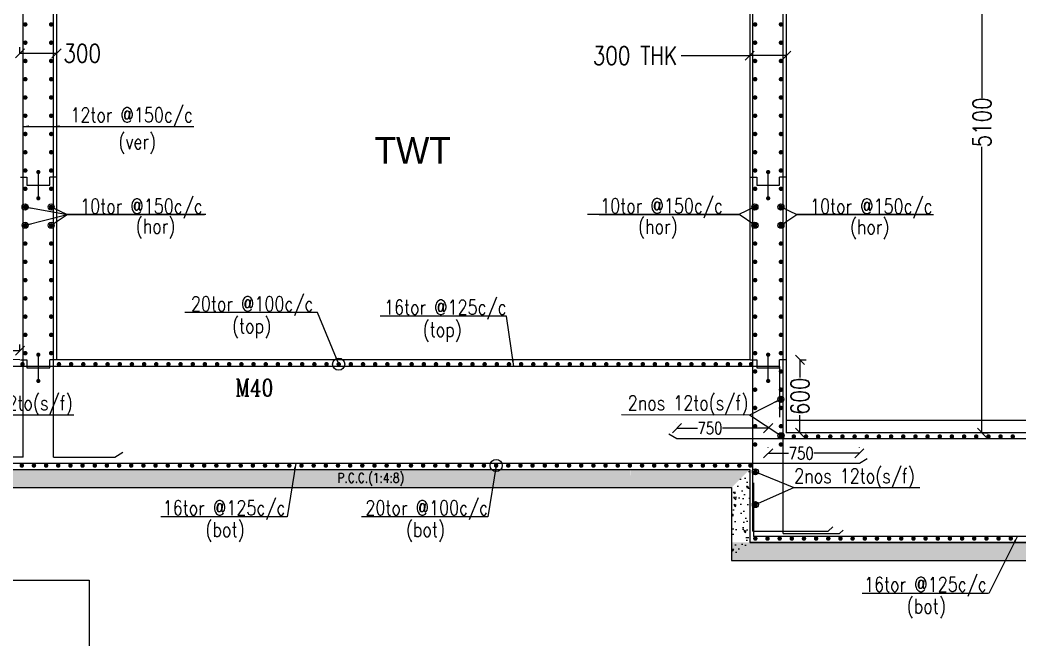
# Model space of a CAD drawing. Header units: millimetres. Extents: x -586673698 to -573385747, y -389867798 to -389752240.
# Drawn here: x -586628903 to -586620689, y -389860173 to -389855081 of the extents above; entities that cross this region are included whole.
import ezdxf
from ezdxf.enums import TextEntityAlignment as Align

# ---------------------------------------------------------------- set-up
doc = ezdxf.new("R2010")
doc.units = ezdxf.units.MM
doc.header["$LTSCALE"] = 100
for name, color, linetype, lineweight in [('COLN', 1, 'Continuous', 20), ('dim', 11, 'Continuous', 13), ('FOOTING', 6, 'Continuous', 13), ('REIN', 1, 'Continuous', 20)]:
    doc.layers.add(name, color=color, linetype=linetype, lineweight=lineweight)
for name, color, linetype in [('DT-PL-SHAFT', 230, 'Continuous'), ('Layer1', 7, 'Continuous'), ('text', 7, 'Continuous')]:
    doc.layers.add(name, color=color, linetype=linetype)
doc.styles.add('Arial', font='arial.ttf')
doc.styles.add('combine', font='romanc.shx', dxfattribs={"width": 0.8})
doc.styles.add('DIM', font='romanc.shx', dxfattribs={"width": 0.8})
doc.styles.add('simplex-0.8', font='simplex.shx', dxfattribs={"width": 0.8})
doc.styles.add('TIMESNEWROMAN', font='times.ttf')
doc.dimstyles.new('75 ISO', dxfattribs={"dimtxt": 100, "dimasz": 75, "dimexe": 75, "dimexo": 0.7, "dimgap": 0.4, "dimtad": 0, "dimtoh": 1, "dimdec": 0, "dimdsep": 46, "dimtxsty": 'combine', "dimblk": 'OBLIQUE', "dimcen": 0, "dimclrd": 11, "dimclre": 2, "dimclrt": 4, "dimadec": 1, "dimazin": 2, "dimtfac": 1, "dimtdec": 0, "dimtmove": 2, "dimatfit": 3, "dimldrblk": 'OBLIQUE', "dimfxl": 0, "dimtolj": 1, "dimtzin": 0, "dimlwd": -1, "dimlwe": -1, "dimarcsym": 0})
doc.dimstyles.new('FOOTINF DIM', dxfattribs={"dimtxt": 250, "dimasz": 40, "dimexe": 50, "dimexo": 80, "dimgap": 35, "dimtad": 1, "dimtoh": 1, "dimdec": 0, "dimzin": 1, "dimdsep": 46, "dimtxsty": 'TIMESNEWROMAN', "dimblk": 'TICK', "dimcen": 2, "dimclrd": 7, "dimclre": 250, "dimclrt": 32, "dimadec": 1, "dimazin": 0, "dimtfac": 1, "dimtdec": 0, "dimtix": 1, "dimtmove": 1, "dimatfit": 3, "dimfxl": 0, "dimlwd": -1, "dimlwe": -1, "dimarcsym": 0})
doc.dimstyles.new('V Mts', dxfattribs={"dimtxt": 150, "dimasz": 75, "dimexe": 0.1, "dimexo": 0, "dimgap": 0.01, "dimtad": 1, "dimdec": 0, "dimzin": 3, "dimdsep": 46, "dimtxsty": 'Arial', "dimsah": 1, "dimcen": 0.09375, "dimdle": 0.01, "dimclrd": 8, "dimclre": 8, "dimclrt": 256, "dimadec": 0, "dimazin": 0, "dimtfac": 0.7, "dimtdec": 3, "dimtofl": 0, "dimtmove": 2, "dimatfit": 3, "dimfxl": 0, "dimfrac": 1, "dimtolj": 1, "dimtzin": 0, "dimarcsym": 0})

# ---------------------------------------------------------------- blocks, each defined once
blk = doc.blocks.new('_Oblique')
at = {"color": 0, "linetype": 'ByBlock', "lineweight": -2}
blk.add_line((-0.5, -0.5), (0.5, 0.5), dxfattribs=at)
blk = doc.blocks.new('*D570')
at = {"layer": 'Defpoints', "color": 0, "transparency": 16777216}
for p in [(-586622702.9, -389853371.6, 1266.1), (-586622602.9, -389858471.5, 225), (-586620993.5, -389858471.5)]:
    blk.add_point(p, dxfattribs=at)
at = {"layer": 'dim', "color": 11, "transparency": 16777216}
for p, q in [((-586620993.5, -389853371.6), (-586620993.5, -389855721.2)), ((-586620993.5, -389858471.5), (-586620993.5, -389856122))]:
    blk.add_line(p, q, dxfattribs=at)
at = {"layer": 'dim', "color": 2, "transparency": 16777216}
for p, q in [((-586620984.7, -389853371.6), (-586620943.5, -389853371.6)), ((-586620993.7, -389858471.5), (-586620943.5, -389858471.5))]:
    blk.add_line(p, q, dxfattribs=at)
at = {"layer": 'dim', "color": 11, "transparency": 16777216, "xscale": 75, "yscale": 75, "zscale": 75}
for p, rotation in [((-586620993.5, -389853371.6), 90), ((-586620993.5, -389858471.5), 270)]:
    blk.add_blockref('_Oblique', p, dxfattribs=dict(at, rotation=rotation))
at = {"layer": 'dim', "color": 4, "transparency": 16777216, "insert": (-586620993.5, -389855921.6), "char_height": 150, "attachment_point": 5, "rotation": 90, "style": 'simplex-0.8'}
blk.add_mtext('\\A1;5100', dxfattribs=at)
blk = doc.blocks.new('*D682')
at = {"layer": 'Defpoints', "color": 0, "transparency": 16777216}
for p in [(-586629828.3, -389857796.9), (-586629828.3, -389857871.6, 5.6), (-586628903.3, -389857871.6, 50.1)]:
    blk.add_point(p, dxfattribs=at)
at = {"layer": 'dim', "color": 2, "transparency": 16777216}
for p, q in [((-586629828.3, -389857797.5), (-586629828.3, -389857746.9)), ((-586628903.3, -389857793.9), (-586628903.3, -389857746.9))]:
    blk.add_line(p, q, dxfattribs=at)
at = {"layer": 'dim', "color": 11, "transparency": 16777216}
for p, q in [((-586629828.3, -389857796.9), (-586629520.5, -389857796.9)), ((-586628903.3, -389857796.9), (-586629211.2, -389857796.9))]:
    blk.add_line(p, q, dxfattribs=at)
at = {"layer": 'dim', "color": 11, "transparency": 16777216, "xscale": 75, "yscale": 75, "zscale": 75, "rotation": 180}
blk.add_blockref('_Oblique', (-586629828.3, -389857796.9), dxfattribs=at)
at = {"layer": 'dim', "color": 11, "transparency": 16777216, "xscale": 75, "yscale": 75, "zscale": 75}
blk.add_blockref('_Oblique', (-586628903.3, -389857796.9), dxfattribs=at)
at = {"layer": 'dim', "color": 4, "transparency": 16777216, "insert": (-586629365.8, -389857796.9), "char_height": 150, "attachment_point": 5, "style": 'simplex-0.8'}
blk.add_mtext('\\A1;925', dxfattribs=at)
blk = doc.blocks.new('*D606')
at = {"layer": 'Defpoints', "color": 0, "transparency": 16777216}
for p in [(-586622902.9, -389855316.8, -3.1), (-586622602.9, -389855316.8, -3.1), (-586622902.9, -389855373.2)]:
    blk.add_point(p, dxfattribs=at)
at = {"layer": 'dim', "color": 11, "transparency": 16777216}
for p in [(-586623465.8, -389855373.2), (-586622602.9, -389855373.2)]:
    blk.add_line(p, (-586622902.9, -389855373.2), dxfattribs=at)
at = {"layer": 'dim', "color": 2, "transparency": 16777216}
for p, q in [((-586622902.9, -389855372.5), (-586622902.9, -389855423.2)), ((-586622602.9, -389855372.5), (-586622602.9, -389855423.2))]:
    blk.add_line(p, q, dxfattribs=at)
at = {"layer": 'dim', "color": 11, "transparency": 16777216, "xscale": 75, "yscale": 75, "zscale": 75, "rotation": 180}
blk.add_blockref('_Oblique', (-586622902.9, -389855373.2), dxfattribs=at)
at = {"layer": 'dim', "color": 11, "transparency": 16777216, "xscale": 75, "yscale": 75, "zscale": 75}
blk.add_blockref('_Oblique', (-586622602.9, -389855373.2), dxfattribs=at)
at = {"layer": 'dim', "color": 4, "transparency": 16777216, "insert": (-586623846.2, -389855373.2), "char_height": 150, "attachment_point": 5, "style": 'simplex-0.8'}
blk.add_mtext('\\A1;300 THK', dxfattribs=at)
blk = doc.blocks.new('TICK')
at = {"color": 13, "const_width": 0.1}
for points in [[(0, -3), (0, 3)], [(-2.121, -2.121), (2.121, 2.121)], [(-3, 0), (3, 0)]]:
    blk.add_lwpolyline(points, dxfattribs=at)
blk = doc.blocks.new('*U529')
at = {"layer": 'REIN', "lineweight": 13, "const_width": 18.4}
for points in [[(-97.1, 0, -1), (-115.5, 0, -1)], [(115.5, 0, -1), (97.1, 0, -1)]]:
    blk.add_lwpolyline(points, format="xyb", close=True, dxfattribs=at)
blk = doc.blocks.new('*U528')
at = {"layer": 'Layer1', "color": 0, "linetype": 'ByBlock', "lineweight": -2}
for p in [(0, 7350), (0, 7200), (0, 7050), (0, 6900), (0, 6750), (0, 6600), (0, 6450), (0, 6300), (0, 6150), (0, 6000), (0, 5850), (0, 5700), (0, 5550), (0, 5400), (0, 5250), (0, 5100), (0, 4950), (0, 4800), (0, 4650), (0, 4500), (0, 4350), (0, 4200), (0, 4050), (0, 3900), (0, 3750), (0, 3600), (0, 3450), (0, 3300), (0, 3150), (0, 3000), (0, 2850), (0, 2700), (0, 2550), (0, 2400), (0, 2250), (0, 2100), (0, 1950), (0, 1800), (0, 1650), (0, 1500), (0, 1350), (0, 1200), (0, 1050), (0, 900), (0, 750), (0, 600), (0, 450), (0, 300), (0, 150), (0, 0)]:
    blk.add_blockref('*U529', p, dxfattribs=at)
blk = doc.blocks.new('*D683')
at = {"layer": 'Defpoints', "color": 0, "transparency": 16777216}
for p in [(-586628603.3, -389855209, -1242.4), (-586628903.3, -389855355.3, 3.4), (-586628903.3, -389855355.3)]:
    blk.add_point(p, dxfattribs=at)
at = {"layer": 'dim', "color": 2, "transparency": 16777216}
for p, q in [((-586628903.3, -389855355.2), (-586628903.3, -389855305.3)), ((-586628603.3, -389855397.4), (-586628603.3, -389855405.3))]:
    blk.add_line(p, q, dxfattribs=at)
at = {"layer": 'dim', "color": 11, "transparency": 16777216}
blk.add_line((-586628603.3, -389855355.3), (-586628903.3, -389855355.3), dxfattribs=at)
at = {"layer": 'dim', "color": 11, "transparency": 16777216, "xscale": 75, "yscale": 75, "zscale": 75, "rotation": 180}
blk.add_blockref('_Oblique', (-586628903.3, -389855355.3), dxfattribs=at)
at = {"layer": 'dim', "color": 11, "transparency": 16777216, "xscale": 75, "yscale": 75, "zscale": 75}
blk.add_blockref('_Oblique', (-586628603.3, -389855355.3), dxfattribs=at)
at = {"layer": 'dim', "color": 4, "transparency": 16777216, "insert": (-586628391.7, -389855354.7), "char_height": 150, "attachment_point": 5, "style": 'simplex-0.8'}
blk.add_mtext('\\A1;300', dxfattribs=at)
blk = doc.blocks.new('R5T')
at = {"layer": 'REIN', "color": 4, "lineweight": 20}
for p, q in [((3073133, -1156537), (3073161, -1156537)), ((3073161, -1156570.3), (3073161, -1156537)), ((3073208.5, -1156624.9), (3073208.5, -1156515.7)), ((3073283, -1156536.5), (3073256.1, -1156536.5)), ((3073256.1, -1156536.5), (3073256.1, -1156570.3)), ((3073256.1, -1156570.3), (3073161, -1156570.3))]:
    blk.add_line(p, q, dxfattribs=at)
at = {"layer": 'REIN', "color": 4, "linetype": 'Continuous', "lineweight": 20, "const_width": 8.82}
for points in [[(3073204.1, -1156515.7, 1), (3073212.9, -1156515.7, 1)], [(3073204.1, -1156624.9, 1), (3073212.9, -1156624.9, 1)]]:
    blk.add_lwpolyline(points, format="xyb", close=True, dxfattribs=at)
blk = doc.blocks.new('*D609')
at = {"layer": 'Defpoints', "color": 0, "ltscale": 5, "transparency": 16777216}
for p in [(-586629593.1, -389853567.5), (-586628878.8, -389853571.6, 2.9), (-586628903.3, -389857871.6, 2.9)]:
    blk.add_point(p, dxfattribs=at)
at = {"layer": 'DT-PL-SHAFT', "color": 8, "lineweight": -2, "ltscale": 5, "transparency": 16777216}
for p, q in [((-586628878.8, -389853571.6), (-586629593.2, -389853567.5)), ((-586629617.2, -389857792.5), (-586629593.6, -389853642.5)), ((-586628903.3, -389857871.6), (-586629617.7, -389857867.5))]:
    blk.add_line(p, q, dxfattribs=at)
at = {"layer": 'DT-PL-SHAFT', "color": 8, "ltscale": 5, "transparency": 16777216}
for points in [[(-586629606.1, -389853642.4), (-586629581.1, -389853642.6), (-586629593.1, -389853567.5)], [(-586629629.7, -389857792.4), (-586629604.7, -389857792.6), (-586629617.6, -389857867.5)]]:
    blk.add_solid(points, dxfattribs=at)
at = {"layer": 'DT-PL-SHAFT', "lineweight": 13, "ltscale": 5, "transparency": 16777216, "insert": (-586629682, -389855717.1), "char_height": 150, "attachment_point": 5, "rotation": 89.67337, "style": 'Arial'}
blk.add_mtext('\\A1;4300', dxfattribs=at)
blk = doc.blocks.new('*U537')
at = {"layer": 'REIN', "lineweight": 13, "const_width": 18.4}
blk.add_lwpolyline([(9.2, 0, -1), (-9.2, 0, -1)], format="xyb", close=True, dxfattribs=at)
blk = doc.blocks.new('*U527')
at = {"layer": 'REIN', "lineweight": 13, "const_width": 18.4}
for points in [[(-97.1, 0, -1), (-115.5, 0, -1)], [(115.5, 0, -1), (97.1, 0, -1)]]:
    blk.add_lwpolyline(points, format="xyb", close=True, dxfattribs=at)
blk = doc.blocks.new('*D686')
at = {"layer": 'Defpoints', "color": 0, "transparency": 16777216}
for p in [(-586622902.9, -389857871.6, 7), (-586622602.9, -389858471.5, -1062.9), (-586622490.3, -389858471.5)]:
    blk.add_point(p, dxfattribs=at)
at = {"layer": 'dim', "color": 2, "transparency": 16777216}
for p, q in [((-586622491, -389857871.6), (-586622440.3, -389857871.6)), ((-586622448, -389858471.5), (-586622440.3, -389858471.5))]:
    blk.add_line(p, q, dxfattribs=at)
at = {"layer": 'dim', "color": 11, "transparency": 16777216}
for p, q in [((-586622490.3, -389857871.6), (-586622490.3, -389858016.8)), ((-586622490.3, -389858471.5), (-586622490.3, -389858326.2))]:
    blk.add_line(p, q, dxfattribs=at)
at = {"layer": 'dim', "color": 11, "transparency": 16777216, "xscale": 75, "yscale": 75, "zscale": 75}
for p, rotation in [((-586622490.3, -389857871.6), 90), ((-586622490.3, -389858471.5), 270)]:
    blk.add_blockref('_Oblique', p, dxfattribs=dict(at, rotation=rotation))
at = {"layer": 'dim', "color": 4, "transparency": 16777216, "insert": (-586622490.3, -389858171.5), "char_height": 150, "attachment_point": 5, "rotation": 90, "style": 'simplex-0.8'}
blk.add_mtext('\\A1;600', dxfattribs=at)
blk = doc.blocks.new('*D671')
at = {"layer": 'Defpoints', "color": 0, "transparency": 16777216}
for p in [(-586622752, -389858432.9), (-586623502, -389858482.5, 4012.4), (-586622752, -389858482.5, 3271.1)]:
    blk.add_point(p, dxfattribs=at)
at = {"layer": 'dim', "color": 2, "transparency": 16777216}
for p, q in [((-586623502, -389858384.1), (-586623502, -389858382.9)), ((-586622752, -389858384.4), (-586622752, -389858382.9))]:
    blk.add_line(p, q, dxfattribs=at)
at = {"layer": 'dim', "color": 11, "transparency": 16777216}
for p, q in [((-586623502, -389858432.9), (-586623333.5, -389858432.9)), ((-586622752, -389858432.9), (-586623127, -389858432.9))]:
    blk.add_line(p, q, dxfattribs=at)
at = {"layer": 'dim', "color": 11, "transparency": 16777216, "xscale": 75, "yscale": 75, "zscale": 75, "rotation": 180}
blk.add_blockref('_Oblique', (-586623502, -389858432.9), dxfattribs=at)
at = {"layer": 'dim', "color": 11, "transparency": 16777216, "xscale": 75, "yscale": 75, "zscale": 75}
blk.add_blockref('_Oblique', (-586622752, -389858432.9), dxfattribs=at)
at = {"layer": 'dim', "color": 4, "transparency": 16777216, "insert": (-586623230.2, -389858432.9), "char_height": 100, "attachment_point": 5, "style": 'simplex-0.8'}
blk.add_mtext('\\A1;750', dxfattribs=at)
blk = doc.blocks.new('*D672')
at = {"layer": 'Defpoints', "color": 0, "transparency": 16777216}
for p in [(-586622002, -389858639.6), (-586622752, -389858689.2, 4012.4), (-586622002, -389858689.2, 3271.1)]:
    blk.add_point(p, dxfattribs=at)
at = {"layer": 'dim', "color": 2, "transparency": 16777216}
for p, q in [((-586622752, -389858590.8), (-586622752, -389858589.6)), ((-586622002, -389858591.1), (-586622002, -389858589.6))]:
    blk.add_line(p, q, dxfattribs=at)
at = {"layer": 'dim', "color": 11, "transparency": 16777216}
for p, q in [((-586622752, -389858639.6), (-586622583.5, -389858639.6)), ((-586622002, -389858639.6), (-586622377, -389858639.6))]:
    blk.add_line(p, q, dxfattribs=at)
at = {"layer": 'dim', "color": 11, "transparency": 16777216, "xscale": 75, "yscale": 75, "zscale": 75, "rotation": 180}
blk.add_blockref('_Oblique', (-586622752, -389858639.6), dxfattribs=at)
at = {"layer": 'dim', "color": 11, "transparency": 16777216, "xscale": 75, "yscale": 75, "zscale": 75}
blk.add_blockref('_Oblique', (-586622002, -389858639.6), dxfattribs=at)
at = {"layer": 'dim', "color": 4, "transparency": 16777216, "insert": (-586622480.2, -389858639.6), "char_height": 100, "attachment_point": 5, "style": 'simplex-0.8'}
blk.add_mtext('\\A1;750', dxfattribs=at)

msp = doc.modelspace()

# ---------------------------------------------------------------- hatches: boundary and pattern name
at = {"layer": 'dim', "lineweight": 5}
h = msp.add_hatch(dxfattribs=at)
h.set_pattern_fill('AR-CONC', color=8, angle=180)
h.set_pattern_definition([(50, (-587043334.2, -389858609.29), (182.18467, -15.939086), [19.05, -209.55]), (355, (-587043334.2, -389858609.29), (-35.24342, 191.056845), [15.24, -167.640584]), (100.451445, (-587043319.01, -389858610.62), (146.94125, 175.11775), [16.19001, -178.090245]), (46.1842, (-587043334.2, -389858558.5), (271.07904, -42.04233), [28.575, -314.325]), (96.63556, (-587043311.6, -389858562), (237.40413, 247.42612), [24.28502, -267.1356]), (351.18415, (-587043334.2, -389858558.5), (237.40413, 247.42612), [22.85997, -251.45973]), (21, (-587043308.8, -389858571.19), (151.61439, -102.2652), [19.05, -209.55]), (326, (-587043308.8, -389858571.19), (61.80203, 184.18797), [15.24, -167.64]), (71.451445, (-587043296.16, -389858579.71), (213.41642, 81.92277), [16.19001, -178.08994]), (37.5, (-587043334.195, -389858609.29), (3.088603, 84.555039), [0, -165.608, 0, -170.18, 0, -168.275]), (7.5, (-587043334.195, -389858609.29), (66.819663, 100.180575), [0, -97.028, 0, -161.798, 0, -64.135]), (327.5, (-587043390.837, -389858609.29), (135.590595, -5.728744), [0, -63.5, 0, -198.12, 0, -262.89]), (317.5, (-587043416.24, -389858609.29), (148.12918, 25.42649), [0, -82.55, 0, -131.572, 0, -186.69])])
h.paths.add_polyline_path([(-586622902.9, -389858771.6), (-586623052.9, -389858921.6), (-586629963.4, -389858921.6), (-586629963.4, -389858771.6)])
h.paths.add_polyline_path([(-586623881.2, -389858771.6), (-586623884.7, -389858765.5), (-586623884.7, -389858926.1), (-586623884.7, -389858921.6), (-586623884.7, -389858845.8)])
h = msp.add_hatch(dxfattribs=at)
h.set_pattern_fill('AR-CONC', color=8, angle=270)
h.set_pattern_definition([(140, (-586623193.56, -390282021.12), (15.939086, 182.18467), [19.05, -209.55]), (85, (-586623193.56, -390282021.12), (-191.056845, -35.24342), [15.24, -167.640584]), (190.451445, (-586623192.23, -390282005.94), (-175.11775, 146.94125), [16.19001, -178.090245]), (136.1842, (-586623244.36, -390282021.12), (42.04233, 271.07904), [28.575, -314.325]), (186.63556, (-586623240.86, -390281998.53), (-247.42612, 237.40413), [24.28502, -267.1356]), (81.18415, (-586623244.36, -390282021.12), (-247.42612, 237.40413), [22.85997, -251.45973]), (111, (-586623231.66, -390281995.72), (102.2652, 151.61439), [19.05, -209.55]), (56, (-586623231.66, -390281995.72), (-184.18797, 61.80203), [15.24, -167.64]), (161.451445, (-586623223.14, -390281983.08), (-81.92277, 213.41642), [16.19001, -178.08994]), (127.5, (-586623193.56, -390282021.12), (-84.555039, 3.088603), [0, -165.608, 0, -170.18, 0, -168.275]), (97.5, (-586623193.56, -390282021.12), (-100.180575, 66.819663), [0, -97.028, 0, -161.798, 0, -64.135]), (57.5, (-586623193.56, -390282077.76), (5.728744, 135.590595), [0, -63.5, 0, -198.12, 0, -262.89]), (47.5, (-586623193.56, -390282103.16), (-25.42649, 148.12918), [0, -82.55, 0, -131.572, 0, -186.69])])
h.paths.add_polyline_path([(-586623052.9, -389858921.6), (-586622902.9, -389858771.6), (-586622902.9, -389859371.5), (-586623052.9, -389859521.5)])
h.paths.add_polyline_path([(-586623031.3, -389862568.1), (-586623037.3, -389862571.6), (-586622876.7, -389862571.6), (-586622881.3, -389862571.6), (-586622957, -389862571.6)])
h = msp.add_hatch(dxfattribs=at)
h.set_pattern_fill('AR-CONC', color=8, angle=180)
h.set_pattern_definition([(50, (-587036436.07, -389859208.51), (182.18467, -15.939086), [19.05, -209.55]), (355, (-587036436.07, -389859208.51), (-35.24342, 191.056845), [15.24, -167.640584]), (100.451445, (-587036420.89, -389859209.84), (146.94125, 175.11775), [16.19001, -178.090245]), (46.1842, (-587036436.07, -389859157.7), (271.07904, -42.04233), [28.575, -314.325]), (96.63556, (-587036413.48, -389859161.21), (237.40413, 247.42612), [24.28502, -267.1356]), (351.18415, (-587036436.07, -389859157.7), (237.40413, 247.42612), [22.85997, -251.45973]), (21, (-587036410.67, -389859170.41), (151.61439, -102.2652), [19.05, -209.55]), (326, (-587036410.67, -389859170.41), (61.80203, 184.18797), [15.24, -167.64]), (71.451445, (-587036398.03, -389859178.93), (213.41642, 81.92277), [16.19001, -178.08994]), (37.5, (-587036436.07, -389859208.51), (3.088603, 84.555039), [0, -165.608, 0, -170.18, 0, -168.275]), (7.5, (-587036436.07, -389859208.51), (66.819663, 100.180575), [0, -97.028, 0, -161.798, 0, -64.135]), (327.5, (-587036492.71, -389859208.51), (135.590595, -5.728744), [0, -63.5, 0, -198.12, 0, -262.89]), (317.5, (-587036518.11, -389859208.51), (148.12918, 25.42649), [0, -82.55, 0, -131.572, 0, -186.69])])
h.paths.add_polyline_path([(-586613202.7, -389859370.8), (-586613202.7, -389859521.5), (-586623052.9, -389859520.8), (-586623052.9, -389859370.8)])
h.paths.add_polyline_path([(-586616983.1, -389859370.8), (-586616986.5, -389859364.7), (-586616986.5, -389859525.4), (-586616986.5, -389859520.8), (-586616986.5, -389859445)])

# ---------------------------------------------------------------- linework, layer by layer
at = {"color": 1}
for p, q in [((-586622659.3, -389857926.6, 13.2), (-586629795, -389857926.6, -18.1)), ((-586612755.7, -389858523.3, -1139.5), (-586623502, -389858520.7, -352.5))]:
    msp.add_line(p, q, dxfattribs=at)
msp.add_line((-586613652.7, -389858371.6, 189.4), (-586622602.9, -389858371.5, -1062.9))
at = {"color": 3}
msp.add_line((-586623052.9, -389859521.5, 1606.8), (-586613202.7, -389859521.5, -1116), dxfattribs=at)
at = {"color": 11, "lineweight": 5}
for points, elevation in [([(-586626705.8, -389859162.4), (-586626705.8, -389859162.4), (-586627744, -389859162.4)], -1290.8), ([(-586620939.4, -389859791.7), (-586620939.4, -389859791.7), (-586621977.7, -389859791.7)], -930.3)]:
    msp.add_lwpolyline(points, dxfattribs=dict(at, elevation=elevation))
at = {"layer": 'COLN', "extrusion": (-3.18742e-09, -1.95721e-12, 1), "elevation": -1269.2}
msp.add_lwpolyline([(-586635803.9, -389859680.4), (-586628334.3, -389859680.4), (-586628334.3, -389867592.2), (-586635803.9, -389867592.2)], close=True, dxfattribs=at)
at = {"layer": 'dim'}
for p, q in [((-586627375.8, -389856679.6, -28.5), (-586628515.9, -389856679.6, -32.4)), ((-586624141.2, -389856679.6, -31.6), (-586622991.7, -389856679.6, -37.6)), ((-586621425.8, -389856679.6, -37.6), (-586622515.4, -389856679.6, -37.6))]:
    msp.add_line(p, q, dxfattribs=at)
at = {"layer": 'FOOTING', "color": 3, "linetype": 'Continuous', "lineweight": 9, "ltscale": 0.8}
for p, q in [((-586628603.3, -389853321.6, -30.2), (-586628603.4, -389857871.6, 15.2)), ((-586622602.9, -389853371.6, -1289.1), (-586622602.9, -389858471.5, -1062.9)), ((-586622902.9, -389853571.6, 28.1), (-586622902.9, -389857871.6, 7)), ((-586622902.9, -389857871.6, 7), (-586628603.4, -389857871.6, 2.9)), ((-586613652.7, -389858471.6, 189.4), (-586622602.9, -389858471.5, -1062.9)), ((-586629552.3, -389858771.6), (-586622902.9, -389858771.6, -1290.8)), ((-586622902.9, -389858771.6, -1290.8), (-586622902.9, -389859371.5, 1606.8)), ((-586629963.4, -389858921.6), (-586623052.9, -389858921.6, -1290.8)), ((-586623052.9, -389858921.6, -1290.8), (-586623052.9, -389859521.5, 1606.8)), ((-586622902.9, -389859371.5, 1633.2), (-586613352.7, -389859371.5, 1604.8)), ((-586613352.7, -389859371.5, 1604.8), (-586622902.9, -389859371.5, 1606.8))]:
    msp.add_line(p, q, dxfattribs=at)
at = {"layer": 'REIN', "lineweight": 13}
for p, q in [((-586628628.3, -389858671.6, -1279), (-586628628.3, -389850144.6, -34.2)), ((-586628878.3, -389858671.6, -1279), (-586628878.3, -389850162.4, -34.2)), ((-586622877.9, -389859279.9, 1613.9), (-586622877.9, -389853423.4, 1223.4)), ((-586622627.9, -389859298, 1613.9), (-586622627.9, -389853410.6, 1226)), ((-586622659.3, -389857926.6, 13.2), (-586622659.3, -389858343, -29.4)), ((-586623502, -389858520.7, -352.5), (-586623567.3, -389858481.6, -358.7)), ((-586628878.3, -389858671.6, -1279), (-586629337.8, -389858671.6, -1279)), ((-586628628.3, -389858670.8, -1279), (-586628123, -389858670.8, -1279)), ((-586628123, -389858670.8, -1279), (-586628057.6, -389858631.7, -1285.1)), ((-586622002, -389858721.6, -1392.7), (-586621936.6, -389858682.4, -1398.9)), ((-586629808.5, -389858721.9, -20.5), (-586622002, -389858721.6, -1392.7)), ((-586622871.9, -389858883.5, 1603.9), (-586622871.9, -389859322, 1614.5)), ((-586622258.7, -389859279.9, 1613.9), (-586622218.8, -389859243.8, 1618.9)), ((-586622877.9, -389859279.9, 1613.9), (-586622258.7, -389859279.9, 1613.9)), ((-586622871.9, -389859321.5, 1631.1), (-586613409.9, -389859321.5, 1604.5)), ((-586622627.9, -389859298, 1613.9), (-586622166.2, -389859298, 1613.9)), ((-586622166.2, -389859298, 1613.9), (-586622134.1, -389859271, 1618.9))]:
    msp.add_line(p, q, dxfattribs=at)
at = {"layer": 'REIN', "lineweight": 13, "const_width": 18.4}
for points, elevation in [([(-586622638.5, -389858196.4, -1), (-586622656.9, -389858196.4, -1)], 2486.4), ([(-586622637.1, -389858495.4, -1), (-586622655.5, -389858495.4, -1)], 1558.7), ([(-586622865.7, -389858791.8, 1), (-586622847.3, -389858791.8, 1)], 1646.1), ([(-586622865.7, -389859060.9, 1), (-586622847.3, -389859060.9, 1)], 1647.3)]:
    msp.add_lwpolyline(points, format="xyb", close=True, dxfattribs=dict(at, elevation=elevation))

# ---------------------------------------------------------------- block references
at = {"layer": 'Layer1', "xscale": -1}
msp.add_blockref('*U528', (-586628753.3, -389857817.2, 8.9), dxfattribs=at)
at = {"layer": 'Layer1', "color": 0, "linetype": 'ByBlock', "lineweight": -2, "xscale": -1}
for p in [(-586622752.8, -389855117.2, 3.7), (-586622752.8, -389855267.2, 3.7), (-586622752.8, -389855417.2, 3.7), (-586622752.8, -389855567.2, 3.7), (-586622752.8, -389855717.2, 3.7), (-586622752.8, -389855867.2, 3.7), (-586622752.8, -389856017.2, 3.7), (-586622752.8, -389856167.2, 3.7), (-586622752.8, -389856317.2, 3.7), (-586622752.8, -389856467.2, 3.7), (-586622752.8, -389856617.2, 3.7), (-586622752.8, -389856767.2, 3.7), (-586622752.8, -389856917.2, 3.7), (-586622752.8, -389857067.2, 3.7), (-586622752.8, -389857217.2, 3.7), (-586622752.8, -389857367.2, 3.7), (-586622752.8, -389857517.2, 3.7), (-586622752.8, -389857667.2, 3.7), (-586622752.8, -389857817.2, 3.7), (-586622752.8, -389857967.2, 3.7), (-586622752.8, -389858117.2, 3.7), (-586622752.8, -389858267.2, 3.7), (-586622752.8, -389858417.2, 3.7), (-586622752.8, -389858567.2, 3.7)]:
    msp.add_blockref('*U527', p, dxfattribs=at)
at = {"layer": 'Layer1', "color": 0, "linetype": 'ByBlock', "lineweight": -2, "extrusion": (0, 0, -1), "zscale": -1}
for p in [(586628882.8, -389857908.1), (586628582.8, -389857908.1), (586628482.8, -389857908.1), (586628382.8, -389857908.1), (586628282.8, -389857908.1), (586628182.8, -389857908.1), (586628082.8, -389857908.1), (586627982.8, -389857908.1), (586627882.8, -389857908.1), (586627782.8, -389857908.1), (586627682.8, -389857908.1), (586627582.8, -389857908.1), (586627482.8, -389857908.1), (586627382.8, -389857908.1), (586627282.8, -389857908.1), (586627182.8, -389857908.1), (586627082.8, -389857908.1), (586626982.8, -389857908.1), (586626882.8, -389857908.1), (586626782.8, -389857908.1), (586626682.8, -389857908.1), (586626582.8, -389857908.1), (586626482.8, -389857908.1), (586626382.8, -389857908.1), (586626282.8, -389857908.1), (586626182.8, -389857908.1), (586626082.8, -389857908.1), (586625982.8, -389857908.1), (586625882.8, -389857908.1), (586625782.8, -389857908.1), (586625682.8, -389857908.1), (586625582.8, -389857908.1), (586625482.8, -389857908.1), (586625382.8, -389857908.1), (586625282.8, -389857908.1), (586625182.8, -389857908.1), (586625082.8, -389857908.1), (586624982.8, -389857908.1), (586624882.8, -389857908.1), (586624782.8, -389857908.1), (586624682.8, -389857908.1), (586624582.8, -389857908.1), (586624482.8, -389857908.1), (586624382.8, -389857908.1), (586624282.8, -389857908.1), (586624182.8, -389857908.1), (586624082.8, -389857908.1), (586623982.8, -389857908.1), (586623882.8, -389857908.1), (586623782.8, -389857908.1), (586623682.8, -389857908.1), (586623582.8, -389857908.1), (586623482.8, -389857908.1), (586623382.8, -389857908.1), (586623282.8, -389857908.1), (586623182.8, -389857908.1), (586623082.8, -389857908.1), (586622982.8, -389857908.1), (586622892, -389857908.1), (586622540.8, -389858502.1, -176.8), (586622440.8, -389858502.1, -176.8), (586622340.8, -389858502.1, -176.8), (586622240.8, -389858502.1, -176.8), (586622140.8, -389858502.1, -176.8), (586622040.8, -389858502.1, -176.8), (586621940.8, -389858502.1, -176.8), (586621840.8, -389858502.1, -176.8), (586621740.8, -389858502.1, -176.8), (586621640.8, -389858502.1, -176.8), (586621540.8, -389858502.1, -176.8), (586621440.8, -389858502.1, -176.8), (586621340.8, -389858502.1, -176.8), (586621240.8, -389858502.1, -176.8), (586621140.8, -389858502.1, -176.8), (586621040.8, -389858502.1, -176.8), (586620940.8, -389858502.1, -176.8), (586620840.8, -389858502.1, -176.8), (586620740.8, -389858502.1, -176.8), (586628888.6, -389858740.3), (586628788.6, -389858740.3), (586628688.6, -389858740.3), (586628588.6, -389858740.3), (586628488.6, -389858740.3), (586628388.6, -389858740.3), (586628288.6, -389858740.3), (586628188.6, -389858740.3), (586628088.6, -389858740.3), (586627988.6, -389858740.3), (586627888.6, -389858740.3), (586627788.6, -389858740.3), (586627688.6, -389858740.3), (586627588.6, -389858740.3), (586627488.6, -389858740.3), (586627388.6, -389858740.3), (586627288.6, -389858740.3), (586627188.6, -389858740.3), (586627088.6, -389858740.3), (586626988.6, -389858740.3), (586626888.6, -389858740.3), (586626788.6, -389858740.3), (586626688.6, -389858740.3), (586626588.6, -389858740.3), (586626488.6, -389858740.3), (586626388.6, -389858740.3), (586626288.6, -389858740.3), (586626188.6, -389858740.3), (586626088.6, -389858740.3), (586625988.6, -389858740.3), (586625888.6, -389858740.3), (586625788.6, -389858740.3), (586625688.6, -389858740.3), (586625588.6, -389858740.3), (586625488.6, -389858740.3), (586625388.6, -389858740.3), (586625288.6, -389858740.3), (586625188.6, -389858740.3), (586625088.6, -389858740.3), (586624988.6, -389858740.3), (586624888.6, -389858740.3), (586624788.6, -389858740.3), (586624688.6, -389858740.3), (586624588.6, -389858740.3), (586624488.6, -389858740.3), (586624388.6, -389858740.3), (586624288.6, -389858740.3), (586624188.6, -389858740.3), (586624088.6, -389858740.3), (586623988.6, -389858740.3), (586623888.6, -389858740.3), (586623788.6, -389858740.3), (586623688.6, -389858740.3), (586623588.6, -389858740.3), (586623488.6, -389858740.3), (586623388.6, -389858740.3), (586623288.6, -389858740.3), (586623188.6, -389858740.3), (586623088.6, -389858740.3), (586622988.6, -389858740.3), (586622897.8, -389858740.3), (586622857.2, -389859339.8, -176.8), (586622757.2, -389859339.8, -176.8), (586622657.2, -389859339.8, -176.8), (586622557.2, -389859339.8, -176.8), (586622457.2, -389859339.8, -176.8), (586622357.2, -389859339.8, -176.8), (586622257.2, -389859339.8, -176.8), (586622157.2, -389859339.8, -176.8), (586622057.2, -389859339.8, -176.8), (586621957.2, -389859339.8, -176.8), (586621857.2, -389859339.8, -176.8), (586621757.2, -389859339.8, -176.8), (586621657.2, -389859339.8, -176.8), (586621557.2, -389859339.8, -176.8), (586621457.2, -389859339.8, -176.8), (586621357.2, -389859339.8, -176.8), (586621257.2, -389859339.8, -176.8), (586621157.2, -389859339.8, -176.8), (586621057.2, -389859339.8, -176.8), (586620957.2, -389859339.8, -176.8), (586620857.2, -389859339.8, -176.8), (586620757.2, -389859339.8, -176.8)]:
    msp.add_blockref('*U537', p, dxfattribs=at)
at = {"layer": 'text', "color": 7, "xscale": -1.97445126585514, "yscale": 1.97445126585514, "zscale": 1.97445126585514}
for p in [(-580560852, -387572845.9, -1293), (-580554851.5, -387572845.9, -244.1), (-580560852, -387574345.9, -1293), (-580554851.5, -387574345.9, -244.1)]:
    msp.add_blockref('R5T', p, dxfattribs=at)

# ---------------------------------------------------------------- texts
at = {"layer": 'DT-PL-SHAFT', "color": 140, "lineweight": 15}
msp.add_text('TWT', height=217.15, dxfattribs=at).set_placement((-586625989, -389856259.7, -30.5))
at = {"layer": 'text', "color": 4, "style": 'simplex-0.8', "width": 0.8}
for s, height, p in [('12tor @150c/c', 119.993, (-586627481, -389855956.7, -30)), ('(ver)', 119.99, (-586627786.1, -389856176.9, -24)), ('10tor @150c/c', 119.993, (-586627400.1, -389856706, -32.4)), ('10tor @150c/c', 119.993, (-586623124, -389856703.3, -31.6)), ('10tor @150c/c', 119.993, (-586621399.6, -389856706.1, -37.6)), ('(hor)', 119.99, (-586627626.3, -389856870.9, -32.4)), ('(hor)', 119.99, (-586623496.4, -389856872.6, -37.6)), ('(hor)', 119.99, (-586621754.6, -389856875.8, -37.6)), ('20tor @100c/c', 119.993, (-586626490.2, -389857507.9, -0.3)), ('16tor @125c/c', 119.993, (-586624902.3, -389857536.5, 19.6)), ('(top)', 119.99, (-586626838, -389857689.3, 3.6)), ('(top)', 119.99, (-586625270.5, -389857719.5, 19.6)), ('2nos 12to(s/f)', 119.993, (-586628471.3, -389858322.7, 1226.3)), ('2nos 12to(s/f)', 119.993, (-586622915, -389858321.9, 2187.3)), ('2nos 12to(s/f)', 119.993, (-586621546.4, -389858921.4, 552.3)), ('16tor @125c/c', 119.993, (-586626721.1, -389859183.1, -1291)), ('20tor @100c/c', 119.993, (-586625054.7, -389859183.1, -1291)), ('(bot)', 119.99, (-586627057.2, -389859361.6, -1291)), ('(bot)', 119.99, (-586625409.1, -389859361.6, -1291)), ('16tor @125c/c', 119.993, (-586620954.7, -389859812.4, -930.5)), ('(bot)', 119.99, (-586621290.8, -389859990.8, -930.5))]:
    msp.add_text(s, height=height, dxfattribs=at).set_placement(p, align=Align.BOTTOM_RIGHT)
at = {"layer": 'text', "ltscale": 0.5, "style": 'DIM', "width": 0.8}
msp.add_text('M40', height=140, dxfattribs=at).set_placement((-586626976.7, -389858031.4, -28.6), align=Align.TOP_CENTER)
at = {"layer": 'text', "style": 'simplex-0.8', "width": 0.8}
msp.add_text('P.C.C.(1:4:8)', height=79.361, dxfattribs=at).set_placement((-586626019.3, -389858841.4, -1287.8), align=Align.MIDDLE_CENTER)

# ---------------------------------------------------------------- dimensions: what is measured, and where the dimension line sits
at = {"layer": 'dim'}
for base, p1, p2, angle, override, picture, middle in [((-586620993.5, -389858471.5, -1287.9), (-586622702.9, -389853371.6, -21.8), (-586622602.9, -389858471.5, -1062.9), 90, {"dimtxt": 150, "dimexe": 50, "dimtxsty": 'simplex-0.8', "dimtmove": 1, "dimfxl": 0.7, "dimfxlon": 1}, '*D570', (-586620993.5, -389855921.6, -1287.9)), ((-586628903.3, -389855355.3, 1231), (-586628603.3, -389855209, -11.4), (-586628903.3, -389855355.3, 1234.4), 180, {"dimtxt": 150, "dimexe": 50, "dimtxsty": 'simplex-0.8', "dimtmove": 1}, '*D683', (-586628391.7, -389855354.7, 1231))]:
    dim = msp.add_linear_dim(base=base, p1=p1, p2=p2, angle=angle, dimstyle='75 ISO', override=override, dxfattribs=at)
    dim.commit()
    dim.dimension.update_dxf_attribs({"geometry": picture, "text_midpoint": middle, "dimtype": 160})
dim = msp.add_linear_dim(base=(-586622902.9, -389855373.2, 1230.2), p1=(-586622602.9, -389855316.8, 1227.1), p2=(-586622902.9, -389855316.8, 1227.1), angle=180, text='<> THK', dimstyle='75 ISO', override={"dimtxt": 150, "dimexe": 50, "dimtxsty": 'simplex-0.8', "dimtmove": 1, "dimfxl": 0.7, "dimfxlon": 1}, dxfattribs=at)
dim.commit()
dim.dimension.update_dxf_attribs({"geometry": '*D606', "text_midpoint": (-586623846.2, -389855454.5, 1230.2), "dimtype": 160})
for base, p1, p2, angle, override, picture, middle in [((-586629828.3, -389857796.9, -34.8), (-586628903.3, -389857871.6, 15.3), (-586629828.3, -389857871.6, -29.2), 180, {"dimtxt": 150, "dimexe": 50, "dimtxsty": 'simplex-0.8', "dimtmove": 1, "dimfxl": 0.7, "dimfxlon": 1}, '*D682', (-586629365.8, -389857796.9, -34.8)), ((-586622490.3, -389858471.5), (-586622902.9, -389857871.6, 7), (-586622602.9, -389858471.5, -1062.9), 90, {"dimtxt": 150, "dimexe": 50, "dimtxsty": 'simplex-0.8', "dimtmove": 1}, '*D686', (-586622490.3, -389858171.5))]:
    dim = msp.add_linear_dim(base=base, p1=p1, p2=p2, angle=angle, dimstyle='75 ISO', override=override, dxfattribs=at)
    dim.commit()
    dim.dimension.update_dxf_attribs({"geometry": picture, "text_midpoint": middle})
for base, p1, p2, picture, middle in [((-586622752, -389858432.9, -352.5), (-586623502, -389858482.5, 3659.9), (-586622752, -389858482.5, 2918.5), '*D671', (-586623230.2, -389858432.9, -352.5)), ((-586622002, -389858639.6, -1392.7), (-586622752, -389858689.2, 2619.7), (-586622002, -389858689.2, 1878.4), '*D672', (-586622480.2, -389858639.6, -1392.7))]:
    dim = msp.add_linear_dim(base=base, p1=p1, p2=p2, dimstyle='75 ISO', override={"dimexe": 50, "dimtxsty": 'simplex-0.8', "dimtmove": 1}, dxfattribs=at)
    dim.commit()
    dim.dimension.update_dxf_attribs({"geometry": picture, "text_midpoint": middle, "dimtype": 160})
at = {"layer": 'DT-PL-SHAFT', "color": 1, "lineweight": 13, "ltscale": 5}
dim = msp.add_aligned_dim(p1=(-586628903.3, -389857871.6, -57.6), p2=(-586628878.8, -389853571.6, -57.6), distance=714.3, dimstyle='V Mts', dxfattribs=at)
dim.commit()
dim.dimension.update_dxf_attribs({"geometry": '*D609', "text_midpoint": (-586629682, -389855717.1, -60.5)})

# ---------------------------------------------------------------- leaders
at = {"color": 13, "lineweight": 5}
for points, override in [([(-586628878.3, -389855954.6, -1278.9), (-586627472.9, -389855954.6, -1278.9)], {"dimasz": 50, "dimtad": 0, "dimclrd": 11, "dimfxl": 100, "dimfxlon": 1, "dimarcsym": 1}), ([(-586628628.3, -389855954.6, -1278.9), (-586627472.9, -389855954.6, -1278.9)], {"dimasz": 50, "dimtad": 0, "dimclrd": 11, "dimfxl": 100, "dimfxlon": 1, "dimarcsym": 1}), ([(-586628861.1, -389856616.7, -1281.4), (-586628515.9, -389856679.6, -1281.4), (-586628282.9, -389856679.6, -1281.4)], {"dimasz": 50, "dimtad": 0, "dimclrd": 11, "dimldrblk": 'Origin', "dimfxl": 100, "dimfxlon": 1, "dimarcsym": 1}), ([(-586628647, -389856616.7, -1281.4), (-586628515.9, -389856679.6, -1281.4), (-586627385.4, -389856679.6, -1281.4)], {"dimasz": 50, "dimtad": 0, "dimclrd": 11, "dimldrblk": 'Origin', "dimfxl": 100, "dimfxlon": 1, "dimarcsym": 1}), ([(-586622860.6, -389856616.7, -1290.5), (-586622991.7, -389856679.6, -1290.5), (-586624238.1, -389856679.6, -1290.5)], {"dimasz": 50, "dimtad": 0, "dimclrd": 11, "dimldrblk": 'Origin', "dimfxl": 100, "dimfxlon": 1, "dimarcsym": 1}), ([(-586622646.5, -389856616.7, -1290.5), (-586622515.4, -389856679.6, -1290.5), (-586621392.4, -389856679.6, -1290.5)], {"dimasz": 50, "dimtad": 0, "dimclrd": 11, "dimldrblk": 'Origin', "dimfxl": 100, "dimfxlon": 1, "dimarcsym": 1}), ([(-586628860.7, -389856766.7, -1281.4), (-586628515.9, -389856679.6, -1281.4)], {"dimasz": 50, "dimtad": 0, "dimclrd": 11, "dimldrblk": 'Origin', "dimfxl": 100, "dimfxlon": 1, "dimarcsym": 1}), ([(-586628647, -389856766.7, -1281.4), (-586628515.9, -389856679.6, -1281.4)], {"dimasz": 50, "dimtad": 0, "dimclrd": 11, "dimldrblk": 'Origin', "dimfxl": 100, "dimfxlon": 1, "dimarcsym": 1}), ([(-586622860.2, -389856766.7, -1290.5), (-586622991.3, -389856679.6, -1290.5)], {"dimasz": 50, "dimtad": 0, "dimclrd": 11, "dimldrblk": 'Origin', "dimfxl": 100, "dimfxlon": 1, "dimarcsym": 1}), ([(-586622646.5, -389856766.7, -1290.5), (-586622515.4, -389856679.6, -1290.5)], {"dimasz": 50, "dimtad": 0, "dimclrd": 11, "dimldrblk": 'Origin', "dimfxl": 100, "dimfxlon": 1, "dimarcsym": 1}), ([(-586626282.8, -389857908.1, 3.1), (-586626458.1, -389857484.2, 3.1), (-586627546.7, -389857484.2, 3.1)], {"dimasz": 100, "dimtad": 0, "dimclrd": 11, "dimldrblk": 'Origin', "dimfxl": 100, "dimfxlon": 1, "dimarcsym": 1}), ([(-586624844.1, -389857926.6, 19), (-586624902.3, -389857512.8, 19), (-586625940.5, -389857512.8, 19)], {"dimasz": 50, "dimtad": 0, "dimclrd": 11, "dimfxl": 100, "dimfxlon": 1, "dimarcsym": 1}), ([(-586629781.4, -389858195.5, -34.1), (-586629556.4, -389858324.2, -34.1), (-586628461.5, -389858324.2, -34.1)], {"dimasz": 50, "dimtad": 0, "dimclrd": 11, "dimldrblk": 'Origin', "dimfxl": 100, "dimfxlon": 1, "dimarcsym": 1}), ([(-586622647.7, -389858196.4, 2486.4), (-586622904.1, -389858325.4, 2486.4), (-586623958.3, -389858324.1, 2486.4)], {"dimasz": 50, "dimtad": 0, "dimclrd": 11, "dimldrblk": 'Origin', "dimfxl": 100, "dimfxlon": 1, "dimarcsym": 1}), ([(-586622646.3, -389858495.4, 941.9), (-586622904.1, -389858325.4, 941.9)], {"dimasz": 50, "dimtad": 0, "dimclrd": 11, "dimldrblk": 'Origin', "dimfxl": 100, "dimfxlon": 1, "dimarcsym": 1}), ([(-586626636.5, -389858721.7, -1287.2), (-586626705.8, -389859162.4, -1287.2)], {"dimasz": 50, "dimtad": 0, "dimclrd": 11, "dimfxl": 100, "dimfxlon": 1, "dimarcsym": 1}), ([(-586624988.6, -389858740.3, -1290.8), (-586625057.7, -389859162.4, -1290.8), (-586626095.9, -389859162.4, -1290.8)], {"dimasz": 100, "dimtad": 0, "dimclrd": 11, "dimldrblk": 'Origin', "dimfxl": 100, "dimfxlon": 1, "dimarcsym": 1}), ([(-586622856.5, -389858791.8, 556.2), (-586622541.1, -389858921.4, 556.2), (-586621503.8, -389858921.4, 556.2)], {"dimasz": 50, "dimtad": 0, "dimclrd": 11, "dimldrblk": 'Origin', "dimfxl": 100, "dimfxlon": 1, "dimarcsym": 1}), ([(-586622856.5, -389859060.9, 557.4), (-586622541.1, -389858921.4, 557.4)], {"dimasz": 50, "dimtad": 0, "dimclrd": 11, "dimldrblk": 'Origin', "dimfxl": 100, "dimfxlon": 1, "dimarcsym": 1}), ([(-586620702.6, -389859321.5, 341.3), (-586620937.2, -389859791.7, 341.3)], {"dimasz": 50, "dimtad": 0, "dimclrd": 11, "dimfxl": 100, "dimfxlon": 1, "dimarcsym": 1})]:
    msp.add_leader(points, dimstyle='FOOTINF DIM', override=override, dxfattribs=at)

doc.saveas('drawing.dxf')
